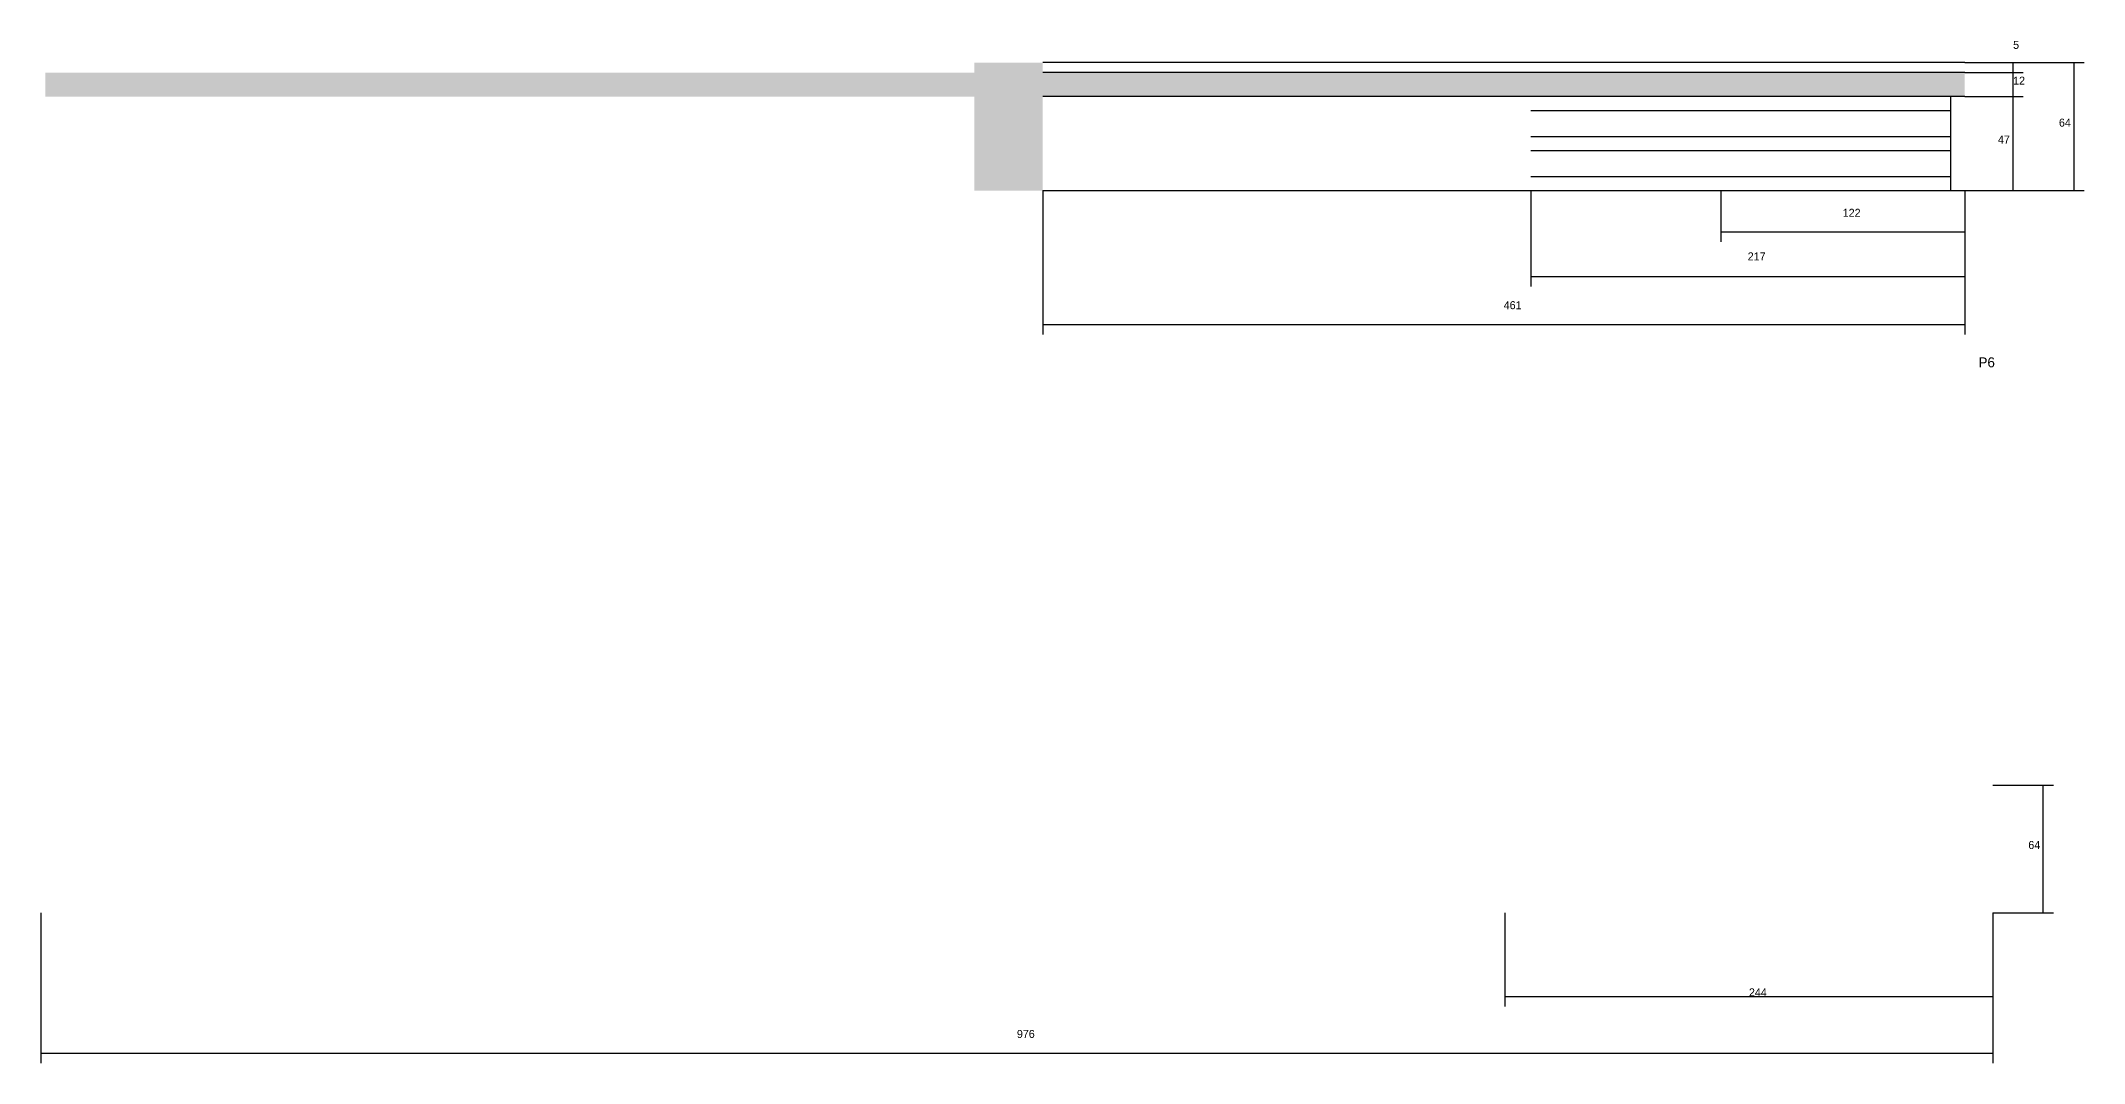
# Model space of a CAD drawing. Header units: metres. Extents: x -10045 to -5950, y 13106 to 14457.
# Drawn here: x -10045 to -9023, y 13946 to 14457 of the extents above; entities that cross this region are included whole.
import ezdxf

# ---------------------------------------------------------------- set-up
doc = ezdxf.new("R2010")
doc.units = ezdxf.units.M
for name, color, linetype in [('COTA', 241, 'Continuous'), ('NOMENCLATURA', 7, 'Continuous'), ('Painéis', 200, 'Continuous'), ('SARR_2.2x7', 40, 'Continuous')]:
    doc.layers.add(name, color=color, linetype=linetype)

msp = doc.modelspace()

# ---------------------------------------------------------------- hatches: boundary and pattern name
at = {"layer": 'COTA'}
h = msp.add_hatch(dxfattribs=at)
h.set_pattern_fill('AR-CONC', scale=0.03)
h.paths.add_polyline_path([(-9543.9, 14429.1), (-9082.9, 14429.1), (-9082.9, 14441.1), (-9543.9, 14441.1), (-9543.9, 14446.1), (-9578, 14446.1), (-9578, 14441.1), (-10042.5, 14441.1), (-10042.5, 14429.1), (-9578, 14429.1), (-9578, 14382.1), (-9543.9, 14382.1)])

# ---------------------------------------------------------------- linework, layer by layer
for p, q in [((-9082.9, 14446.1), (-9053.7, 14446.1)), ((-9082.9, 14446.1), (-9023.2, 14446.1)), ((-9058.7, 14441.1), (-9058.7, 14446.1)), ((-9028.2, 14382.1), (-9028.2, 14446.1)), ((-9082.9, 14441.1), (-9053.7, 14441.1)), ((-9082.9, 14441.1), (-9053.7, 14441.1)), ((-9058.7, 14429.1), (-9058.7, 14441.1)), ((-9082.9, 14429.1), (-9053.7, 14429.1)), ((-9082.9, 14429.1), (-9053.7, 14429.1)), ((-9058.7, 14382.1), (-9058.7, 14429.1)), ((-9543.9, 14382.1), (-9543.9, 14310.2)), ((-9299.9, 14382.1), (-9299.9, 14334.1)), ((-9204.9, 14382.1), (-9204.9, 14356.4)), ((-9082.9, 14382.1), (-9082.9, 14310.2)), ((-9082.9, 14382.1), (-9053.7, 14382.1)), ((-9082.9, 14382.1), (-9082.9, 14356.4)), ((-9082.9, 14382.1), (-9023.2, 14382.1)), ((-9082.9, 14382.1), (-9082.9, 14334.1)), ((-9204.9, 14361.4), (-9082.9, 14361.4)), ((-9299.9, 14339.1), (-9082.9, 14339.1)), ((-9543.9, 14315.2), (-9082.9, 14315.2)), ((-9068.8, 14084.8), (-9038.6, 14084.8)), ((-9043.6, 14020.8), (-9043.6, 14084.8)), ((-10044.8, 14020.8), (-10044.8, 13945.7)), ((-9312.8, 14020.8), (-9312.8, 13974.1)), ((-9068.8, 14020.8), (-9068.8, 13974.1)), ((-9068.8, 14020.8), (-9038.6, 14020.8)), ((-9068.8, 14020.8), (-9068.8, 13945.7)), ((-9312.8, 13979.1), (-9068.8, 13979.1)), ((-10044.8, 13950.7), (-9068.8, 13950.7))]:
    msp.add_line(p, q, dxfattribs=at)
at = {"layer": 'Painéis'}
for points in [[(-9082.9, 14446.1), (-9543.9, 14446.1)], [(-9082.9, 14441.1), (-9543.9, 14441.1)], [(-9082.9, 14429.1), (-9543.9, 14429.1)], [(-9543.9, 14382.1), (-9082.9, 14382.1)]]:
    msp.add_lwpolyline(points, dxfattribs=at)
at = {"layer": 'SARR_2.2x7'}
for p, q in [((-9089.9, 14382.1), (-9089.9, 14429.1)), ((-9299.9, 14422.1), (-9089.9, 14422.1)), ((-9299.9, 14409.1), (-9089.9, 14409.1)), ((-9299.9, 14402.1), (-9089.9, 14402.1)), ((-9299.9, 14389.1), (-9089.9, 14389.1))]:
    msp.add_line(p, q, dxfattribs=at)

# ---------------------------------------------------------------- texts
at = {"layer": 'COTA'}
for s, p in [('5', (-9058.7, 14453)), ('12', (-9058.7, 14435.1)), ('64', (-9035.8, 14414.1)), ('47', (-9066.3, 14405.6)), ('122', (-9143.9, 14369)), ('217', (-9191.4, 14347.2)), ('461', (-9313.4, 14322.8)), ('64', (-9051.1, 14052.8)), ('244', (-9190.8, 13979.1)), ('976', (-9556.8, 13958.3))]:
    msp.add_text(s, height=4, dxfattribs=at).set_placement(p)
at = {"layer": 'NOMENCLATURA'}
msp.add_text('P6', height=5, dxfattribs=at).set_placement((-9076, 14293.7))

doc.saveas('drawing.dxf')
